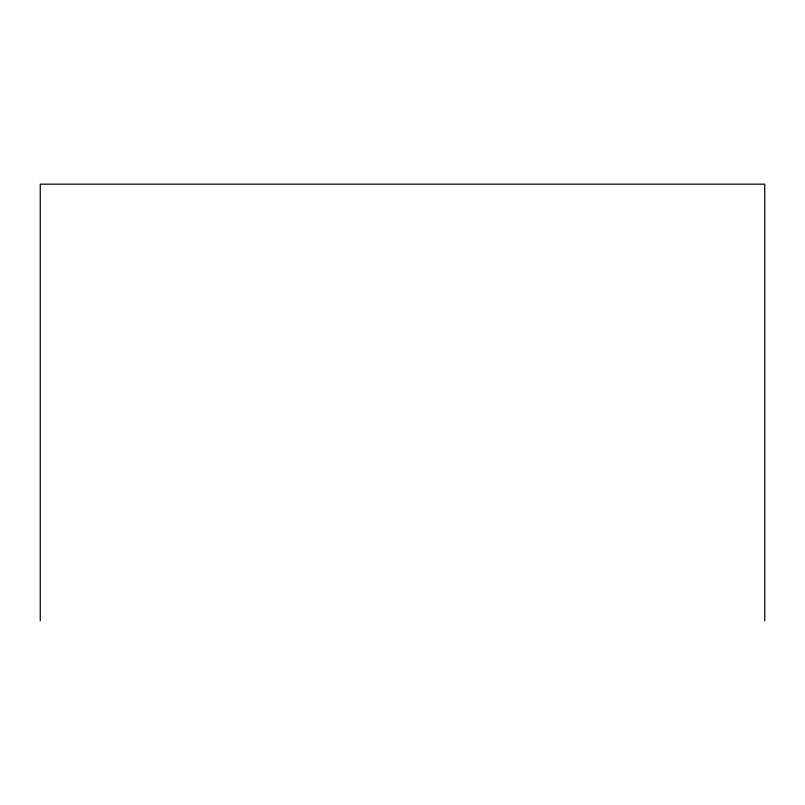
<?xml version="1.0" encoding="UTF-8"?>
<svg xmlns="http://www.w3.org/2000/svg" width="805" height="805" viewBox="0 0 805 805"><rect width="100%" height="100%" fill="white"/><g stroke="black" fill="none" stroke-linecap="round" stroke-linejoin="round"><path stroke-width="1.21" d="M764.75 620.836L764.75 184.164L40.25 184.164L40.25 620.836"/></g></svg>
